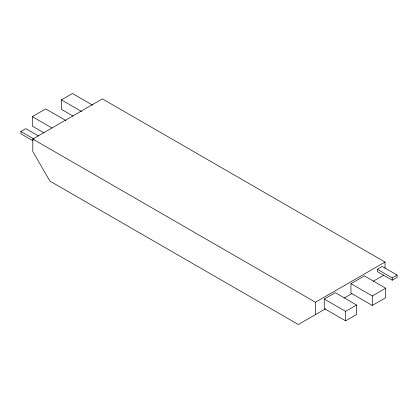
<?xml version="1.0" encoding="UTF-8"?>
<svg xmlns="http://www.w3.org/2000/svg" width="418" height="418" viewBox="0 0 418 418"><rect width="100%" height="100%" fill="white"/><g stroke="black" fill="none" stroke-linecap="round" stroke-linejoin="round"><path stroke-width="0.63" d="M44.089 132.914L32.296 126.111L32.296 116.638L45.714 108.894L65.924 120.562M73.181 116.12L61.394 109.312L61.394 99.845L72.408 93.486L92.618 105.153M33.048 140.814L20.9 133.802L20.9 131.477L25.775 128.666L38.472 135.996M325.528 308.813L298.332 324.514L49.888 181.078L32.797 151.473L32.797 139.063L102.394 98.883L385.025 262.055L385.025 268.262M32.797 139.063L315.423 302.24L385.025 262.055M324.258 299.058L335.278 292.699L356.606 305.015L356.606 314.488L345.592 320.846L324.258 308.526L324.258 299.058L345.592 311.373L356.606 305.015M350.953 283.65L364.371 275.901L385.704 288.221L385.704 297.689L372.286 305.433L350.953 293.117L350.953 283.65L372.286 295.965L385.704 288.221M377.318 269.265L382.193 266.449L397.1 275.054L397.1 277.38L392.225 280.191L377.318 271.585L377.318 269.265L392.225 277.871L397.1 275.054M344.051 298.123L351.909 293.582M373.237 281.272L383.923 275.101M61.394 99.845L81.604 111.512M32.296 116.638L51.947 127.986M20.9 131.477L34.151 139.126M392.225 277.871L392.225 280.191M372.286 295.965L372.286 305.433M345.592 311.373L345.592 320.846M315.423 302.24L315.423 314.649"/></g></svg>
